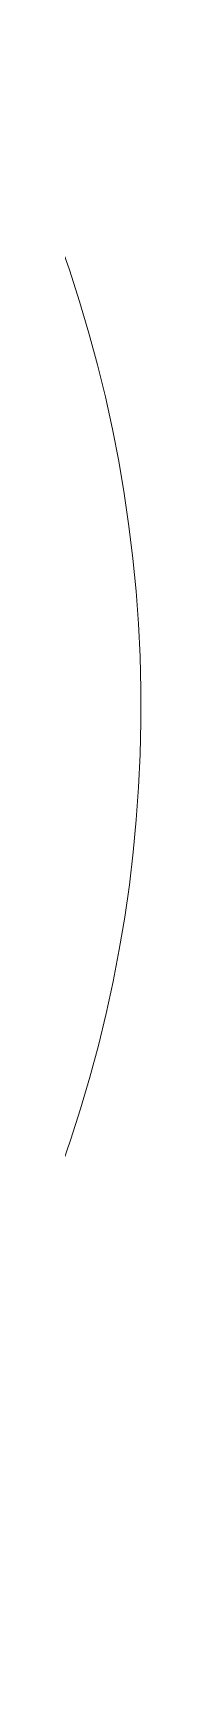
# Model space of a CAD drawing. Header units: millimetres. Extents: x -71377 to 516042, y -145869 to 441446.
# Drawn here: x 238185 to 238237, y 193743 to 195002 of the extents above; entities that cross this region are included whole.
import ezdxf

# ---------------------------------------------------------------- set-up
doc = ezdxf.new("R2010")
doc.units = ezdxf.units.MM
doc.header["$LTSCALE"] = 1000
doc.layers.add('A-door-hdln', color=8, linetype='Continuous', lineweight=5)

# ---------------------------------------------------------------- blocks, each defined once
blk = doc.blocks.new('외여닫이문 - __A_FSD_11x21_씰FL_20_원형__ELEV홀-7572531-지반층 배치도')
at = {"layer": 'A-door-hdln'}
blk.add_arc((519.999999999989, 100.0000000000102), 1039.999999999999, 90.00000000000006, 180, dxfattribs=at)

msp = doc.modelspace()

# ---------------------------------------------------------------- block references
at = {"layer": 'A-door-hdln', "rotation": 223.0000012484759}
msp.add_blockref('외여닫이문 - __A_FSD_11x21_씰FL_20_원형__ELEV홀-7572531-지반층 배치도', (237509.3313462099, 194914.7577784962), dxfattribs=at)

doc.saveas('drawing.dxf')
